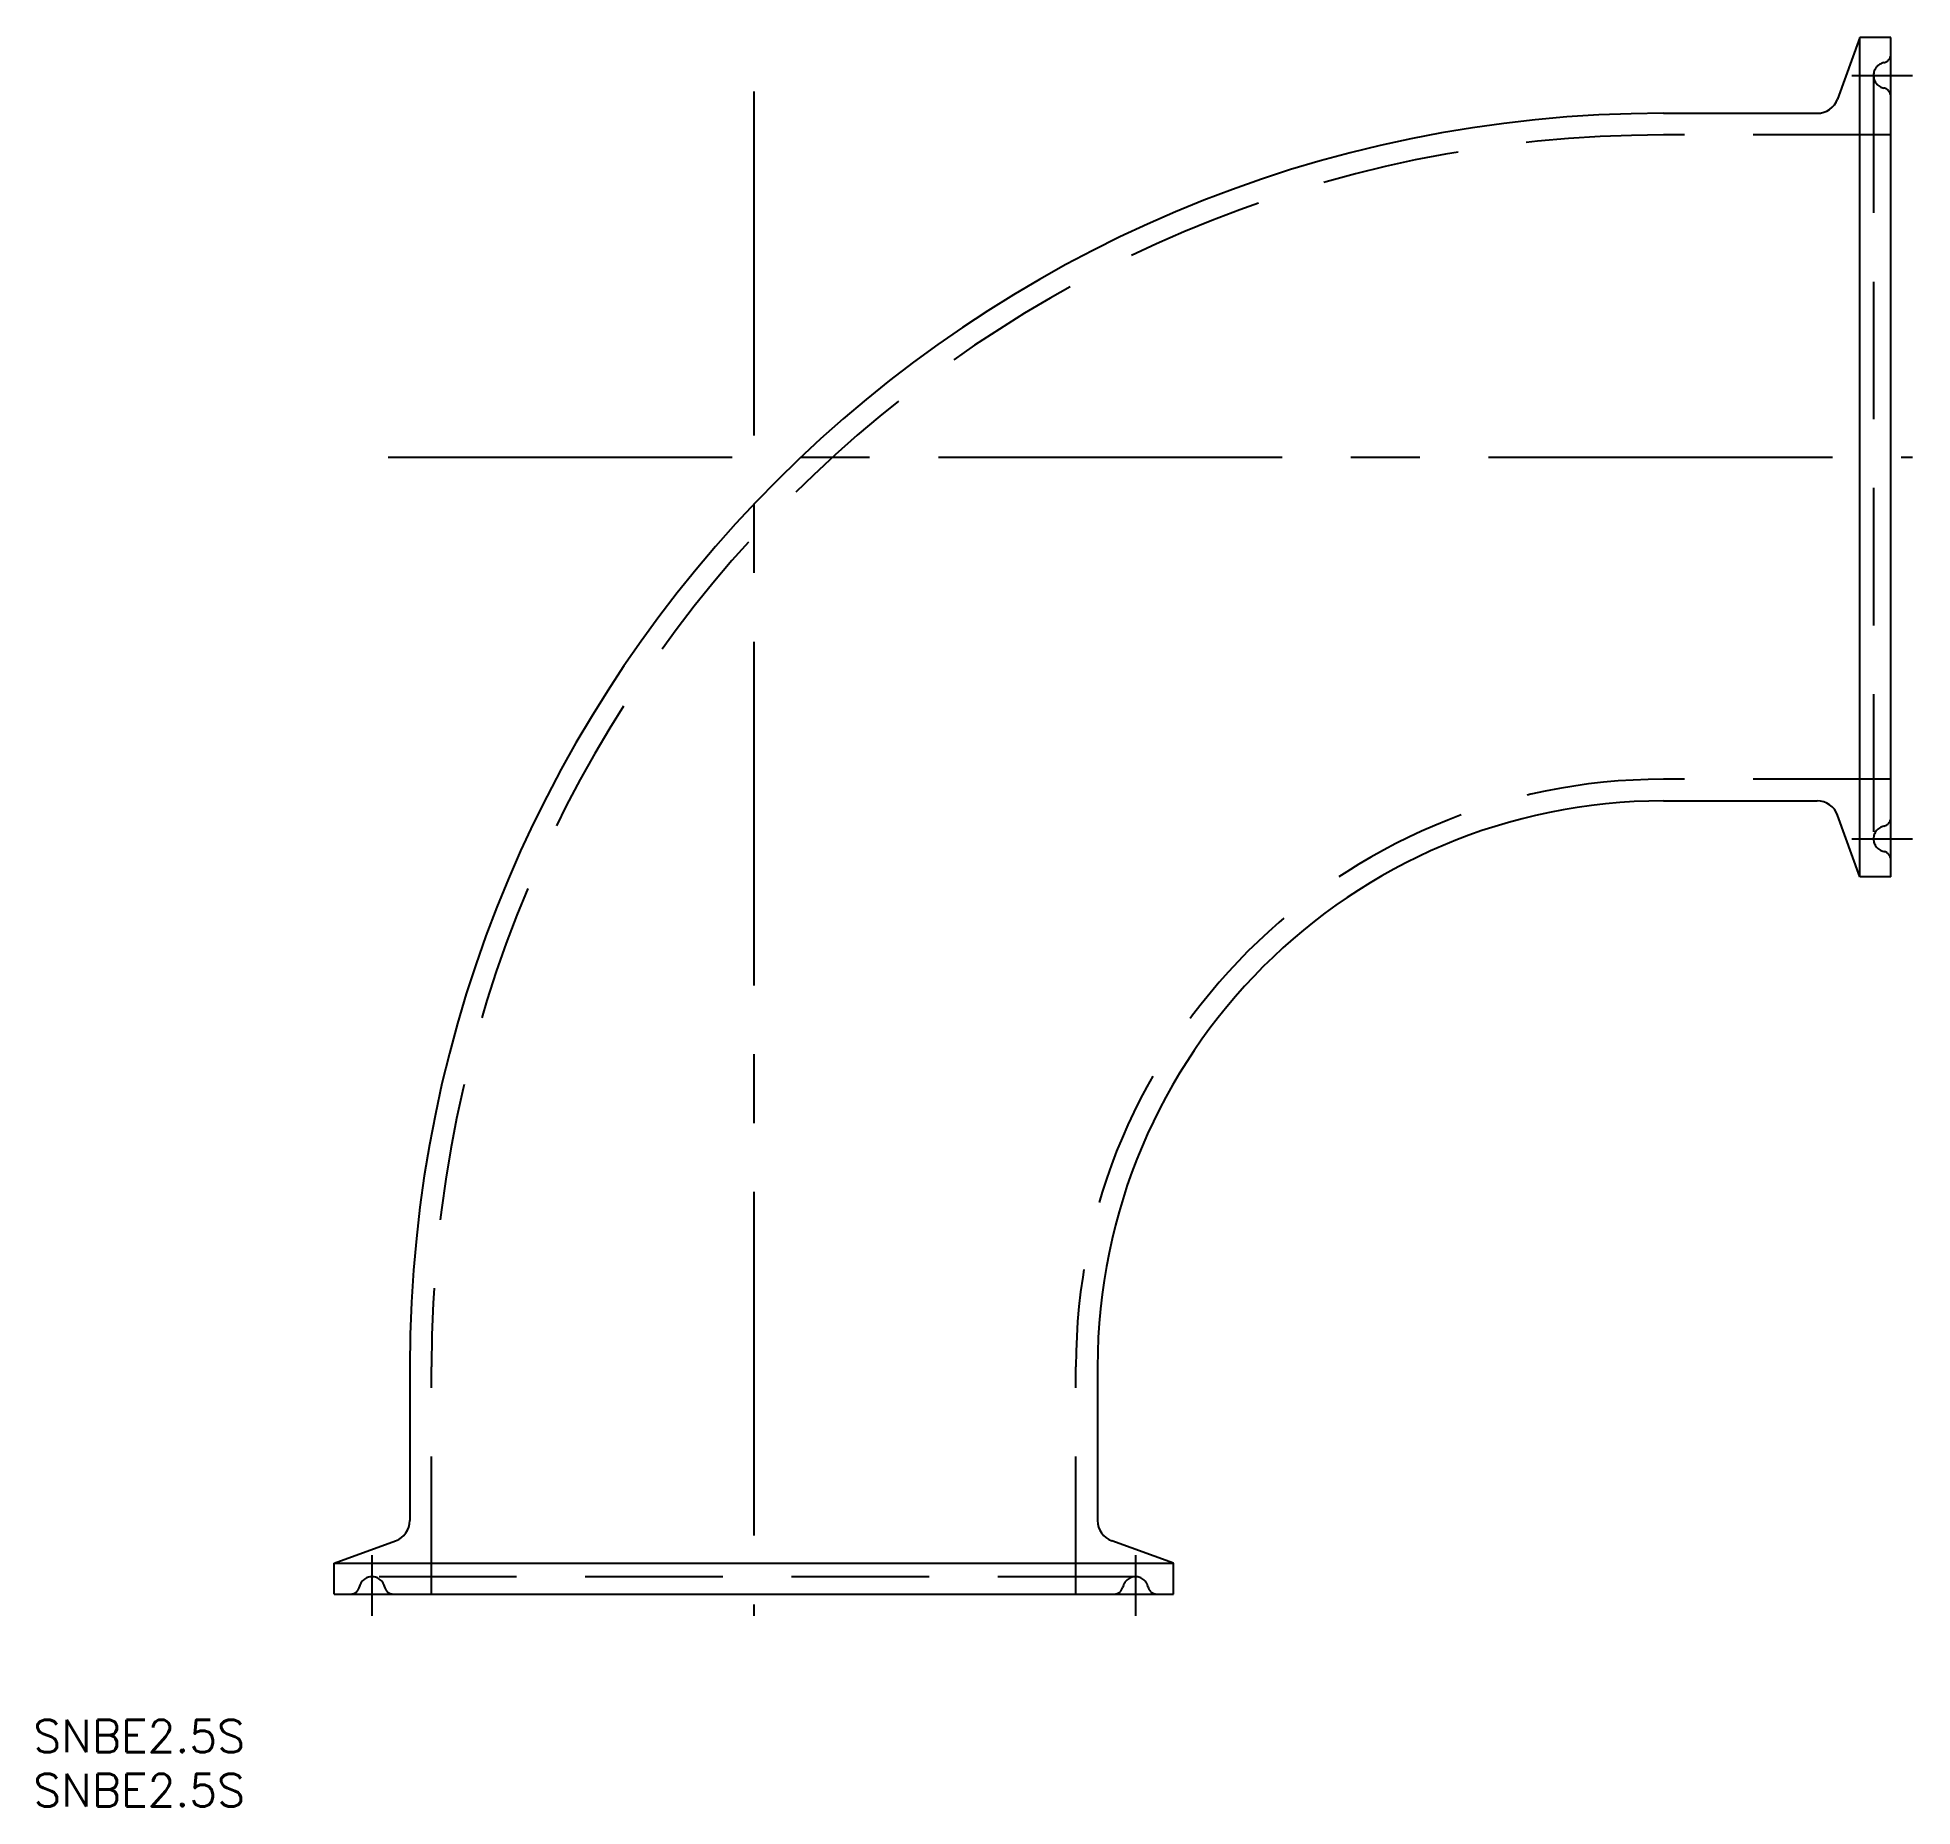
# Model space of a CAD drawing. Extents: x -66 to 107, y -20 to 144.
import ezdxf

# ---------------------------------------------------------------- set-up
doc = ezdxf.new("R2010")
doc.units = 0
doc.linetypes.add('CENTER', pattern=[50.8, 31.75, -6.35, 6.35, -6.35])
doc.linetypes.add('DASHED', pattern=[19.05, 12.7, -6.35])
doc.layers.get('0').update_dxf_attribs({"linetype": 'CONTINUOUS'})
doc.layers.add('CENTER', color=1, linetype='CENTER')
doc.styles.get("Standard").update_dxf_attribs({"font": 'txt.shx', "height": 3, "bigfont": 'bigfont.shx'})

msp = doc.modelspace()

# ---------------------------------------------------------------- linework, layer by layer
at = {"color": 7, "linetype": 'CONTINUOUS'}
for p, q in [((102.15, 143.75), (100.08, 138.07)), ((102.15, 66.25), (102.15, 143.75)), ((105, 143.75), (102.15, 143.75)), ((105, 66.25), (105, 143.75)), ((84, 136.75), (98.2, 136.75)), ((84, 73.25), (98.2, 73.25)), ((102.15, 66.25), (100.08, 71.93)), ((105, 66.25), (102.15, 66.25)), ((-31.75, 21), (-31.75, 6.8)), ((31.75, 21), (31.75, 6.8)), ((-38.75, 2.85), (-33.07, 4.92)), ((38.75, 2.85), (33.07, 4.92)), ((-38.75, 2.85), (38.75, 2.85)), ((-38.75, 0), (-38.75, 2.85)), ((38.75, 0), (38.75, 2.85)), ((-38.75, 0), (38.75, 0))]:
    msp.add_line(p, q, dxfattribs=at)
at = {"color": 3, "linetype": 'DASHED'}
for p, q in [((103.4, 140.25), (103.4, 69.75)), ((105, 134.75), (84, 134.75)), ((105, 75.25), (84, 75.25)), ((-29.75, 0), (-29.75, 21)), ((29.75, 0), (29.75, 21)), ((35.25, 1.6), (-35.25, 1.6))]:
    msp.add_line(p, q, dxfattribs=at)
for centre, radius, start, end in [((104.2, 142.21), 0.8, 281.537, 360), ((104.6, 140.25), 1.2, 101.537, 258.463), ((104.2, 138.29), 0.8, 0, 78.463), ((84, 21), 113.75, 90, 180), ((84, 21), 54.25, 90, 180), ((104.2, 71.71), 0.8, 281.537, 360), ((104.6, 69.75), 1.2, 101.537, 258.463), ((104.2, 67.79), 0.8, 0, 78.463), ((-37.21, 0.8), 0.8, 270, 348.463), ((-35.25, 0.4), 1.2, 11.537, 168.463), ((-33.29, 0.8), 0.8, 191.537, 270), ((33.29, 0.8), 0.8, 270, 348.463), ((35.25, 0.4), 1.2, 11.537, 168.463), ((37.21, 0.8), 0.8, 191.537, 270)]:
    msp.add_arc(centre, radius, start, end, dxfattribs=at)
at = {"color": 7, "linetype": 'CONTINUOUS'}
for centre, radius, start, end in [((98.2, 138.75), 2, 270, 340), ((84, 21), 115.75, 90, 180), ((84, 21), 52.25, 90, 180), ((98.2, 71.25), 2, 20, 90), ((-33.75, 6.8), 2, 290, 0), ((33.75, 6.8), 2, 180, 250)]:
    msp.add_arc(centre, radius, start, end, dxfattribs=at)
at = {"layer": 'CENTER', "color": 1, "linetype": 'CENTER'}
for p, q in [((101.4, 140.25), (107, 140.25)), ((0, 138.75), (0, -2)), ((-33.75, 105), (107, 105)), ((101.4, 69.75), (107, 69.75)), ((-35.25, 3.6), (-35.25, -2)), ((35.25, 3.6), (35.25, -2))]:
    msp.add_line(p, q, dxfattribs=at)

# ---------------------------------------------------------------- texts
at = {"color": 7, "linetype": 'CONTINUOUS'}
for p in [(-66.52, -14.61), (-66.52, -19.61)]:
    msp.add_text('SNBE2.5S', height=3, dxfattribs=at).set_placement(p)

doc.saveas('drawing.dxf')
